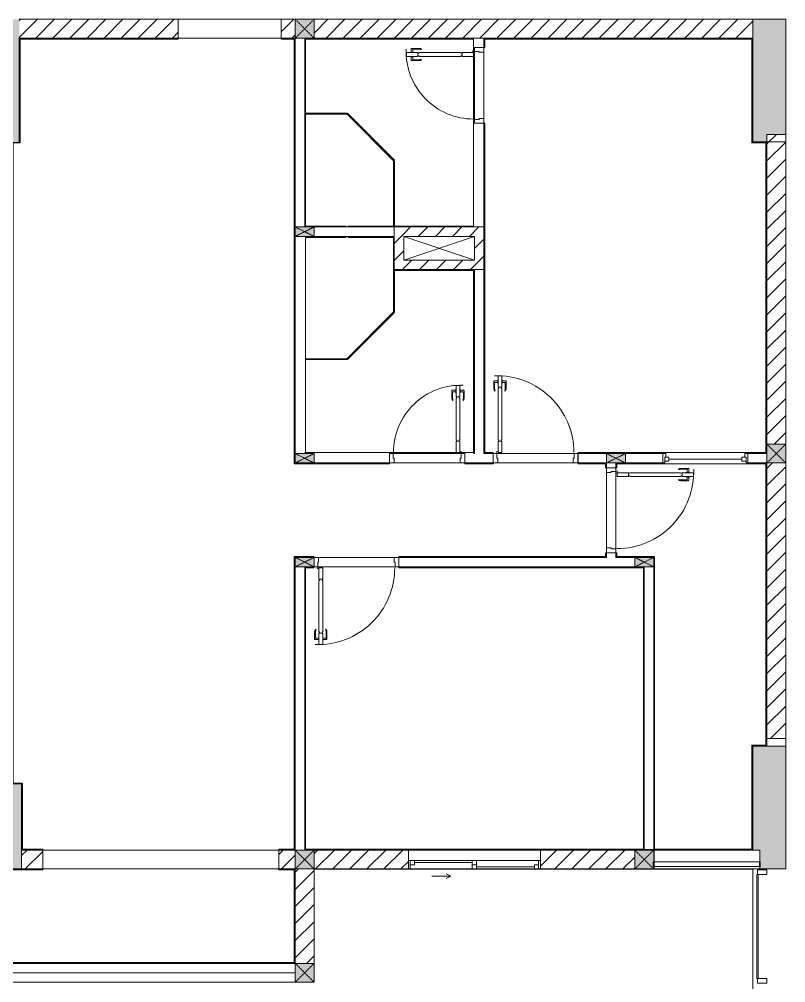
# Model space of a CAD drawing. Header units: millimetres. Extents: x 31499 to 223976, y 3719 to 80291.
# Drawn here: x 204949 to 213074, y 23332 to 33537 of the extents above; entities that cross this region are included whole.
import ezdxf

# ---------------------------------------------------------------- set-up
doc = ezdxf.new("R2010")
doc.units = ezdxf.units.MM
doc.linetypes.add('IMPORT-Dash _2_', pattern=[6, 3, -3])
for name, color, linetype, lineweight in [('0-2', 170, 'Continuous', 9), ('A-DETL-GENF-7', 170, 'Continuous', 9), ('A-DOOR-2', 170, 'Continuous', 9), ('A-FLOR-1', 170, 'Continuous', 9), ('A-FLOR-HRAL-6', 170, 'Continuous', 9), ('A-GLAZ-5', 170, 'Continuous', 9), ('A-GLAZ-CURT-3', 170, 'Continuous', 9), ('A-GLAZ-CWMG-1', 170, 'Continuous', 9), ('A-WALL-1', 170, 'Continuous', 9), ('A-WALL-PATT-3', 170, 'Continuous', 9), ('A_1404_dwg-1', 170, 'Continuous', 9), ('I-WALL', 170, 'Continuous', 9), ('I-WALL-1', 170, 'Continuous', 9), ('S-COLS-1', 170, 'Continuous', 9), ('S-COLS-12', 170, 'IMPORT-Dash _2_', 9), ('S-COLS-2', 170, 'Continuous', 9), ('S-COLS-4', 170, 'Continuous', 9), ('S-COLS-HDLN-1', 170, 'IMPORT-Dash _2_', 9)]:
    doc.layers.add(name, color=color, linetype=linetype, lineweight=lineweight)
pattern_1 = [(45, (0, 0), (-90.50967, 90.50967), [])]

# ---------------------------------------------------------------- blocks, each defined once
blk = doc.blocks.new('A_1404_dwg_NCV_TKTC_KET CAU_rvt-1-TKTC_MB HOÀN THIỆN SÀN TẦNG 3-4-4819833-KeyPlan-CH2A_Tầng 3 - Tầng 8')
at = {"layer": 'S-COLS-1'}
for points in [[(107978, 32237), (108328, 32237), (108328, 33537), (107978, 33537), (107978, 33295)], [(116103, 32237), (116253, 32237), (116253, 32318), (116453, 32318), (116453, 33537), (116103, 33537), (116103, 32318)], [(116183, 24537), (116453, 24537), (116453, 25837), (116103, 25837), (116103, 24737), (116178, 24737), (116178, 24537)], [(107983, 24537), (108353, 24537), (108353, 25437), (107953, 25437), (107953, 24737), (107978, 24737), (107978, 24537)]]:
    blk.add_hatch(color=256, dxfattribs=at).paths.add_polyline_path(points)
at = {"layer": 'A-FLOR-1'}
for p, q in [((113153, 30987), (112403, 30987)), ((111453, 24535), (115053, 24535)), ((115053, 24535), (116103, 24535)), ((108178, 23337), (111253, 23337))]:
    blk.add_line(p, q, dxfattribs=at)
at = {"layer": 'S-COLS-2'}
blk.add_line((108353, 24537), (108353, 24737), dxfattribs=at)
at = {"layer": 'S-COLS-2', "flags": 128}
for points in [[(116253, 32237), (116453, 32237), (116453, 33537), (116103, 33537), (116103, 33337)], [(116178, 24537), (116453, 24537), (116453, 25837), (116253, 25837)]]:
    blk.add_lwpolyline(points, dxfattribs=at)
blk = doc.blocks.new('A_1404_dwg_DOOR_CW_01 CANH MO-PANEL KINH - DIW_01-900x2200-CỬA GỖ VÂN LAMINATE-553393-TKTC_MB HOÀN THIỆN SÀN TẦNG 3-4-4819840-KeyPlan-CH2A_Tầng 3 - Tầng 8')
at = {"layer": 'A-DETL-GENF-7'}
for p, q in [((46582, 38482), (46582, 38521)), ((46666, 38525), (46586, 38525)), ((46599, 38482), (46599, 38513)), ((46603, 38517), (46666, 38517)), ((46691, 38517), (46687, 38511)), ((46582, 38438), (46582, 38399)), ((46666, 38395), (46586, 38395)), ((46599, 38438), (46599, 38407)), ((46603, 38403), (46666, 38403)), ((46691, 38404), (46687, 38410))]:
    blk.add_line(p, q, dxfattribs=at)
at = {"layer": 'A-DETL-GENF-7', "flags": 128}
for points in [[(46531, 38440), (46531, 38480), (46651, 38480), (46651, 38440)], [(46610, 38482), (46610, 38480), (46571, 38480), (46571, 38482)], [(47207, 38474), (47207, 38480), (46665, 38480), (46665, 38474), (46651, 38474), (46651, 38446), (46665, 38446), (46665, 38440), (47207, 38440), (47207, 38446), (47221, 38446), (47221, 38474)], [(47221, 38480), (47221, 38440), (47341, 38440), (47341, 38480)], [(46610, 38438), (46610, 38440), (46571, 38440), (46571, 38438)]]:
    blk.add_lwpolyline(points, close=True, dxfattribs=at)
at = {"layer": 'A-DETL-GENF-7'}
blk.add_circle((47343, 38430), 10, dxfattribs=at)
for centre, radius, start, end in [((47343, 38430), 814, 90, 182), ((46586, 38521), 4, 90, 180), ((46603, 38513), 4, 90, 180), ((46666, 38480), 45, 55, 90), ((46666, 38480), 37, 55, 90), ((46586, 38399), 4, 180, 270), ((46603, 38407), 4, 180, 270), ((46666, 38440), 37, 270, 305), ((46666, 38440), 45, 270, 305)]:
    blk.add_arc(centre, radius, start, end, dxfattribs=at)
at = {"layer": 'A-DOOR-2'}
blk.add_line((47353, 38430), (47353, 38455), dxfattribs=at)
at = {"layer": 'A-DOOR-2', "flags": 128}
for points in [[(47453, 39237), (47453, 39287), (47353, 39287), (47353, 39247), (47403, 39247), (47403, 39237)], [(47453, 38387), (47453, 38437), (47403, 38437), (47403, 38427), (47353, 38427), (47353, 38387)]]:
    blk.add_lwpolyline(points, close=True, dxfattribs=at)
blk = doc.blocks.new('A_1404_dwg_DOOR_CW_01 CANH MO-PANEL KINH - DIG_02-800x2200-CỬA NHÔM KÍNH-V60-TKTC_MB HOÀN THIỆN SÀN TẦNG 3-4-4819851-KeyPlan-CH2A_Tầng 3 - Tầng 8')
at = {"layer": 'A-DETL-GENF-7'}
for p, q in [((104713, 29524), (104713, 29603)), ((104756, 29607), (104717, 29607)), ((104800, 29607), (104839, 29607)), ((104843, 29524), (104843, 29603)), ((104721, 29586), (104721, 29524)), ((104721, 29498), (104728, 29503)), ((104756, 29590), (104725, 29590)), ((104800, 29590), (104831, 29590)), ((104835, 29498), (104828, 29503)), ((104835, 29586), (104835, 29524))]:
    blk.add_line(p, q, dxfattribs=at)
at = {"layer": 'A-DETL-GENF-7', "flags": 128}
for points in [[(104756, 29579), (104758, 29579), (104758, 29619), (104756, 29619)], [(104798, 29659), (104758, 29659), (104758, 29539), (104798, 29539)], [(104800, 29579), (104798, 29579), (104798, 29619), (104800, 29619)], [(104764, 29083), (104758, 29083), (104758, 29525), (104764, 29525), (104764, 29539), (104792, 29539), (104792, 29525), (104798, 29525), (104798, 29083), (104792, 29083), (104792, 29069), (104764, 29069)], [(104758, 29069), (104798, 29069), (104798, 28949), (104758, 28949)]]:
    blk.add_lwpolyline(points, close=True, dxfattribs=at)
at = {"layer": 'A-DETL-GENF-7'}
blk.add_circle((104808, 28947), 10, dxfattribs=at)
for centre, radius, start, end in [((104808, 28947), 714, 88, 180), ((104717, 29603), 4, 90, 180), ((104839, 29603), 4, 0, 90), ((104758, 29524), 45, 180, 215), ((104725, 29586), 4, 90, 180), ((104758, 29524), 37, 180, 215), ((104798, 29524), 37, 325, 0), ((104831, 29586), 4, 0, 90), ((104798, 29524), 45, 325, 0)]:
    blk.add_arc(centre, radius, start, end, dxfattribs=at)
at = {"layer": 'A-DOOR-2'}
blk.add_line((104808, 28937), (104783, 28937), dxfattribs=at)
at = {"layer": 'A-DOOR-2', "flags": 128}
for points in [[(104051, 28837), (104051, 28937), (104091, 28937), (104091, 28887), (104101, 28887), (104101, 28837)], [(104801, 28837), (104801, 28887), (104811, 28887), (104811, 28937), (104851, 28937), (104851, 28837)]]:
    blk.add_lwpolyline(points, close=True, dxfattribs=at)
blk = doc.blocks.new('A_1404_dwg_DOOR_CW_01 CANH MO-PANEL KINH - DIW_01-900x2200-CỬA GỖ VÂN LAMINATE-V61-TKTC_MB HOÀN THIỆN SÀN TẦNG 3-4-4819852-KeyPlan-CH2A_Tầng 3 - Tầng 8')
at = {"layer": 'A-DETL-GENF-7'}
for p, q in [((103259, 27050), (103259, 26970)), ((103267, 27076), (103274, 27071)), ((103267, 26987), (103267, 27050)), ((103381, 27076), (103374, 27071)), ((103381, 26987), (103381, 27050)), ((103389, 27050), (103389, 26970)), ((103302, 26966), (103263, 26966)), ((103302, 26983), (103271, 26983)), ((103346, 26983), (103377, 26983)), ((103346, 26966), (103385, 26966))]:
    blk.add_line(p, q, dxfattribs=at)
at = {"layer": 'A-DETL-GENF-7', "flags": 128}
for points in [[(103344, 27605), (103304, 27605), (103304, 27725), (103344, 27725)], [(103338, 27591), (103344, 27591), (103344, 27049), (103338, 27049), (103338, 27035), (103310, 27035), (103310, 27049), (103304, 27049), (103304, 27591), (103310, 27591), (103310, 27605), (103338, 27605)], [(103302, 26995), (103304, 26995), (103304, 26955), (103302, 26955)], [(103304, 26915), (103344, 26915), (103344, 27035), (103304, 27035)], [(103346, 26995), (103344, 26995), (103344, 26955), (103346, 26955)]]:
    blk.add_lwpolyline(points, close=True, dxfattribs=at)
at = {"layer": 'A-DETL-GENF-7'}
blk.add_circle((103294, 27727), 10, dxfattribs=at)
for centre, radius, start, end in [((103294, 27727), 814, 268, 0), ((103304, 27050), 45, 145, 180), ((103304, 27050), 37, 145, 180), ((103344, 27050), 37, 0, 35), ((103344, 27050), 45, 0, 35), ((103263, 26970), 4, 180, 270), ((103271, 26987), 4, 180, 270), ((103377, 26987), 4, 270, 0), ((103385, 26970), 4, 270, 0)]:
    blk.add_arc(centre, radius, start, end, dxfattribs=at)
at = {"layer": 'A-DOOR-2'}
blk.add_line((103294, 27737), (103319, 27737), dxfattribs=at)
at = {"layer": 'A-DOOR-2', "flags": 128}
blk.add_lwpolyline([(103253, 27837), (103301, 27837), (103301, 27787), (103291, 27787), (103291, 27737), (103253, 27737)], dxfattribs=at)
blk.add_lwpolyline([(104151, 27837), (104151, 27737), (104111, 27737), (104111, 27787), (104101, 27787), (104101, 27837)], close=True, dxfattribs=at)
blk = doc.blocks.new('A_1404_dwg_M_Fixed - 900 x 1400-901191-TKTC_MB HOÀN THIỆN SÀN TẦNG 3-4-4819853-KeyPlan-CH2A_Tầng 3 - Tầng 8')
at = {"layer": 'A-GLAZ-5'}
blk.add_line((107014, 28878), (107788, 28878), dxfattribs=at)
at = {"layer": 'A-GLAZ-5', "flags": 128}
for points in [[(106983, 28900), (106983, 28937), (106951, 28937)], [(106951, 28837), (106970, 28837), (106970, 28900), (107014, 28900), (107014, 28856), (106970, 28856)], [(107832, 28856), (107788, 28856), (107788, 28900), (107832, 28900), (107832, 28837), (107849, 28837)], [(107819, 28900), (107819, 28937), (107851, 28937)]]:
    blk.add_lwpolyline(points, dxfattribs=at)
blk = doc.blocks.new('A_1404_dwg_Railing - 50 x 10mm-901205-TKTC_MB HOÀN THIỆN SÀN TẦNG 3-4-4819863-KeyPlan-CH2A_Tầng 3 - Tầng 8')
at = {"layer": 'A-FLOR-HRAL-6', "flags": 128}
blk.add_lwpolyline([(107983, 24612), (107983, 24562), (107973, 24562), (107973, 24612)], close=True, dxfattribs=at)
blk = doc.blocks.new('A_1404_dwg_Railing - 50 x 10mm-901205-TKTC_MB HOÀN THIỆN SÀN TẦNG 3-4-V108-KeyPlan-CH2A_Tầng 3 - Tầng 8')
at = {"layer": 'A-FLOR-HRAL-6'}
blk.add_line((106848, 24562), (106848, 24612), dxfattribs=at)
at = {"layer": 'A-FLOR-HRAL-6', "flags": 128}
blk.add_lwpolyline([(106858, 24612), (106858, 24562), (106848, 24562)], dxfattribs=at)
blk = doc.blocks.new('A_1404_dwg_Railing - Railing-1003396-TKTC_MB HOÀN THIỆN SÀN TẦNG 3-4-4819938-KeyPlan-CH2A_Tầng 3 - Tầng 8')
at = {"layer": 'A-FLOR-HRAL-6'}
for p, q in [((116173, 24612), (115058, 24612)), ((115058, 24562), (116173, 24562))]:
    blk.add_line(p, q, dxfattribs=at)
for name in ['A_1404_dwg_Railing - 50 x 10mm-901205-TKTC_MB HOÀN THIỆN SÀN TẦNG 3-4-V108-KeyPlan-CH2A_Tầng 3 - Tầng 8', 'A_1404_dwg_Railing - 50 x 10mm-901205-TKTC_MB HOÀN THIỆN SÀN TẦNG 3-4-4819863-KeyPlan-CH2A_Tầng 3 - Tầng 8']:
    blk.add_blockref(name, (8200, 0))
blk = doc.blocks.new('A_1404_dwg_System Panel - Glazed-588850-TKTC_MB HOÀN THIỆN SÀN TẦNG 3-4-4819877-KeyPlan-CH2A_Tầng 3 - Tầng 8')
at = {"layer": 'A-GLAZ-CURT-3'}
blk.add_hatch(color=256, dxfattribs=at).paths.add_polyline_path([(103602, 32532), (103605, 32537), (103602, 32542), (103163, 32542), (103163, 32532)])
blk.add_line((103163, 32532), (103603, 32532), dxfattribs=at)
at = {"layer": 'A-GLAZ-CURT-3', "flags": 128}
blk.add_lwpolyline([(103605, 32542), (103163, 32542), (103163, 32532)], dxfattribs=at)
blk = doc.blocks.new('A_1404_dwg_System Panel - Glazed-580250-TKTC_MB HOÀN THIỆN SÀN TẦNG 3-4-4819878-KeyPlan-CH2A_Tầng 3 - Tầng 8')
at = {"layer": 'A-GLAZ-CURT-3'}
blk.add_hatch(color=256, dxfattribs=at).paths.add_polyline_path([(104097, 32038), (104103, 32047), (103605, 32537), (103605, 32530), (104096, 32039)])
blk.add_line((103602, 32533), (104096, 32039), dxfattribs=at)
at = {"layer": 'A-GLAZ-CURT-3', "flags": 128}
blk.add_lwpolyline([(104104, 32045), (103609, 32540), (103602, 32533)], dxfattribs=at)
blk = doc.blocks.new('A_1404_dwg_System Panel - Glazed-703087-TKTC_MB HOÀN THIỆN SÀN TẦNG 3-4-4819883-KeyPlan-CH2A_Tầng 3 - Tầng 8')
at = {"layer": 'A-GLAZ-CURT-3'}
blk.add_hatch(color=256, dxfattribs=at).paths.add_polyline_path([(56804, 37033), (56809, 37036), (56809, 37727), (56799, 37727), (56801, 37033)])
at = {"layer": 'A-GLAZ-CURT-3', "flags": 128}
blk.add_lwpolyline([(56809, 37033), (56809, 37727), (56799, 37727), (56799, 37033)], close=True, dxfattribs=at)
blk = doc.blocks.new('A_1404_dwg_System Panel - Glazed-901203-TKTC_MB HOÀN THIỆN SÀN TẦNG 3-4-4819880-KeyPlan-CH2A_Tầng 3 - Tầng 8')
at = {"layer": 'A-GLAZ-CURT-3'}
blk.add_hatch(color=256, dxfattribs=at).paths.add_polyline_path([(103602, 29932), (103603, 29937), (103599, 29942), (103163, 29942), (103163, 29932), (103599, 29932)])
blk.add_line((103163, 29932), (103603, 29932), dxfattribs=at)
at = {"layer": 'A-GLAZ-CURT-3', "flags": 128}
blk.add_lwpolyline([(103601, 29942), (103163, 29942), (103163, 29932)], dxfattribs=at)
blk = doc.blocks.new('A_1404_dwg_System Panel - Glazed-580253-TKTC_MB HOÀN THIỆN SÀN TẦNG 3-4-4819881-KeyPlan-CH2A_Tầng 3 - Tầng 8')
at = {"layer": 'A-GLAZ-CURT-3'}
blk.add_hatch(color=256, dxfattribs=at).paths.add_polyline_path([(103606, 29933), (104101, 30435), (104096, 30437), (103603, 29937)])
blk.add_line((103606, 29933), (104104, 30431), dxfattribs=at)
at = {"layer": 'A-GLAZ-CURT-3', "flags": 128}
blk.add_lwpolyline([(104096, 30437), (103599, 29940), (103606, 29933)], dxfattribs=at)
blk = doc.blocks.new('A_1404_dwg_System Panel - Glazed-1013751-TKTC_MB HOÀN THIỆN SÀN TẦNG 3-4-4819884-KeyPlan-CH2A_Tầng 3 - Tầng 8')
at = {"layer": 'A-GLAZ-CURT-3'}
blk.add_hatch(color=256, dxfattribs=at).paths.add_polyline_path([(56809, 38192), (56804, 38639), (56799, 38639), (56803, 38192)])
at = {"layer": 'A-GLAZ-CURT-3', "flags": 128}
blk.add_lwpolyline([(56799, 38639), (56799, 38192), (56809, 38192), (56809, 38639)], close=True, dxfattribs=at)
blk = doc.blocks.new('A_1404_dwg_G1_SOF - BO TRU - 100x200-746114-TKTC_MB HOÀN THIỆN SÀN TẦNG 3-4-4819846-KeyPlan-CH2A_Tầng 3 - Tầng 8')
at = {"layer": 'S-COLS-1'}
blk.add_hatch(color=256, dxfattribs=at).paths.add_polyline_path([(49953, 40037), (49953, 40237), (49853, 40237), (49853, 40037)])
at = {"layer": 'S-COLS-1', "flags": 128}
blk.add_lwpolyline([(49853, 40037), (49853, 40237), (49953, 40237), (49953, 40037)], close=True, dxfattribs=at)
at = {"layer": 'S-COLS-HDLN-1'}
for p, q in [((49953, 40037), (49853, 40237)), ((49853, 40037), (49953, 40237))]:
    blk.add_line(p, q, dxfattribs=at)
blk = doc.blocks.new('A_1404_dwg_DOOR_CW_01 CANH MO-PANEL KINH - DIG_01-900x2200-CỬA NHÔM KÍNH-901226-TKTC_MB HOÀN THIỆN SÀN TẦNG 3-4-4819905-KeyPlan-CH2A_Tầng 3 - Tầng 8')
at = {"layer": 'A-DETL-GENF-7'}
for p, q in [((37865, 26650), (37865, 26570)), ((37873, 26676), (37879, 26671)), ((37873, 26587), (37873, 26650)), ((37986, 26676), (37980, 26671)), ((37987, 26587), (37987, 26650)), ((37995, 26650), (37995, 26570)), ((37908, 26566), (37869, 26566)), ((37908, 26583), (37877, 26583)), ((37952, 26583), (37983, 26583)), ((37952, 26566), (37991, 26566))]:
    blk.add_line(p, q, dxfattribs=at)
at = {"layer": 'A-DETL-GENF-7', "flags": 128}
for points in [[(37910, 27205), (37950, 27205), (37950, 27325), (37910, 27325)], [(37916, 27191), (37910, 27191), (37910, 26649), (37916, 26649), (37916, 26635), (37944, 26635), (37944, 26649), (37950, 26649), (37950, 27191), (37944, 27191), (37944, 27205), (37916, 27205)], [(37908, 26595), (37910, 26595), (37910, 26555), (37908, 26555)], [(37950, 26515), (37910, 26515), (37910, 26635), (37950, 26635)], [(37952, 26595), (37950, 26595), (37950, 26555), (37952, 26555)]]:
    blk.add_lwpolyline(points, close=True, dxfattribs=at)
at = {"layer": 'A-DETL-GENF-7'}
blk.add_circle((37960, 27327), 10, dxfattribs=at)
for centre, radius, start, end in [((37960, 27327), 814, 180, 272), ((37910, 26650), 45, 145, 180), ((37910, 26650), 37, 145, 180), ((37950, 26650), 37, 0, 35), ((37950, 26650), 45, 0, 35), ((37869, 26570), 4, 180, 270), ((37877, 26587), 4, 180, 270), ((37983, 26587), 4, 270, 0), ((37991, 26570), 4, 270, 0)]:
    blk.add_arc(centre, radius, start, end, dxfattribs=at)
at = {"layer": 'A-DOOR-2'}
blk.add_line((37960, 27337), (37935, 27337), dxfattribs=at)
at = {"layer": 'A-DOOR-2', "flags": 128}
for points in [[(37153, 27437), (37103, 27437), (37103, 27337), (37143, 27337), (37143, 27387), (37153, 27387)], [(38003, 27437), (37953, 27437), (37953, 27387), (37963, 27387), (37963, 27337), (38003, 27337)]]:
    blk.add_lwpolyline(points, close=True, dxfattribs=at)
blk = doc.blocks.new('A_1404_dwg_NCV_TKTC_TANG 3 - 4_rvt-1-TKTC_MB HOÀN THIỆN SÀN TẦNG 3-4-4819943-KeyPlan-CH2A_Tầng 3 - Tầng 8')
at = {"layer": 'A-WALL-PATT-3'}
h = blk.add_hatch(color=256, dxfattribs=at)
h.paths.add_polyline_path([(109765, 33327), (110013, 33327), (110013, 33337), (108328, 33337), (108328, 33327), (109493, 33327)])
h.paths.add_polyline_path([(111103, 33327), (111253, 33328), (111253, 33337), (111103, 33337)])
for points in [[(108328, 32237), (108338, 32237), (108338, 33327), (108328, 33327), (108328, 33295)], [(111253, 28827), (111253, 33327), (111243, 33327), (111243, 28827)], [(115629, 33327), (116103, 33327), (116103, 33337), (113263, 33337), (113263, 33327)], [(116093, 32227), (116103, 32227), (116103, 33327), (116093, 33327), (116093, 32237)], [(108338, 32227), (108338, 32237), (108263, 32237), (108263, 32227), (108328, 32227)], [(116243, 32227), (116243, 32237), (116103, 32237), (116103, 32227)], [(116243, 28937), (116253, 28937), (116253, 32237), (116243, 32237), (116243, 28947)], [(116243, 25837), (116253, 25837), (116253, 28837), (116243, 28837), (116243, 25847)], [(111243, 24737), (111253, 24737), (111253, 27837), (111243, 27837), (111243, 24747)], [(114853, 27837), (115053, 27837), (115053, 27847), (114663, 27847), (114663, 27837)], [(115063, 24747), (115063, 27847), (115053, 27847), (115053, 24747)], [(111363, 24747), (111363, 27737), (111353, 27737), (111353, 24747)], [(114943, 24737), (114953, 24737), (114953, 27737), (114943, 27737), (114943, 24747)], [(116243, 25837), (116243, 25847), (116093, 25847), (116093, 25837), (116178, 25837)], [(116093, 24747), (116103, 24747), (116103, 25837), (116093, 25837), (116093, 25215)], [(108253, 25437), (108353, 25437), (108353, 25447), (108253, 25447)], [(108363, 24747), (108358, 25447), (108353, 25447), (108353, 24747)], [(111243, 23537), (111253, 23537), (111253, 24537), (111243, 24537), (111243, 24527)]]:
    blk.add_hatch(color=256, dxfattribs=at).paths.add_polyline_path(points)
h = blk.add_hatch(color=256, dxfattribs=at)
h.paths.add_polyline_path([(113253, 28937), (113263, 28937), (113263, 32437), (113253, 32437), (113253, 29255)])
h.paths.add_polyline_path([(113253, 33237), (113263, 33237), (113263, 33337), (113253, 33337), (113253, 33295)])
h = blk.add_hatch(color=256, dxfattribs=at)
h.paths.add_polyline_path([(113263, 28937), (113351, 28937), (113351, 28947), (113263, 28947)])
h.paths.add_polyline_path([(114753, 28937), (115151, 28937), (115151, 28947), (114251, 28947), (114251, 28937), (114553, 28937)])
h.paths.add_polyline_path([(116243, 28937), (116243, 28947), (116051, 28947), (116051, 28937)])
h = blk.add_hatch(color=256, dxfattribs=at)
h.paths.add_polyline_path([(111453, 28827), (112251, 28827), (112251, 28837), (111253, 28837), (111253, 28827)])
h.paths.add_polyline_path([(113051, 28827), (113351, 28827), (113351, 28837), (113051, 28837)])
h.paths.add_polyline_path([(114543, 28827), (114553, 28827), (114553, 28837), (114251, 28837), (114251, 28827)])
h = blk.add_hatch(color=256, dxfattribs=at)
h.paths.add_polyline_path([(114543, 27847), (114553, 27847), (114553, 27887), (114543, 27887)])
h.paths.add_polyline_path([(114543, 28787), (114553, 28787), (114553, 28827), (114543, 28827)])
h = blk.add_hatch(color=256, dxfattribs=at)
h.paths.add_polyline_path([(115151, 28827), (115151, 28837), (114653, 28837), (114653, 28827), (114663, 28827)])
h.paths.add_polyline_path([(116051, 28827), (116243, 28827), (116243, 28837), (116051, 28837)])
h = blk.add_hatch(color=256, dxfattribs=at)
h.paths.add_polyline_path([(114653, 27837), (114663, 27837), (114663, 27887), (114653, 27887), (114653, 27847)])
h.paths.add_polyline_path([(114663, 28787), (114663, 28827), (114653, 28827), (114653, 28787)])
h = blk.add_hatch(color=256, dxfattribs=at)
h.paths.add_polyline_path([(111451, 27837), (111451, 27847), (111243, 27847), (111243, 27837), (111253, 27837)])
h.paths.add_polyline_path([(114553, 27837), (114553, 27847), (112351, 27847), (112351, 27837), (114251, 27837)])
h = blk.add_hatch(color=256, dxfattribs=at)
h.paths.add_polyline_path([(114553, 27727), (114943, 27727), (114943, 27737), (112351, 27737), (112351, 27727), (114251, 27727)])
h.paths.add_polyline_path([(111363, 27727), (111451, 27727), (111451, 27737), (111363, 27737)])
h = blk.add_hatch(color=256, dxfattribs=at)
h.paths.add_polyline_path([(111243, 24737), (111243, 24747), (111078, 24747), (111078, 24737)])
h.paths.add_polyline_path([(108578, 24737), (108578, 24747), (108353, 24747), (108353, 24737), (108363, 24737)])
h = blk.add_hatch(color=256, dxfattribs=at)
h.paths.add_polyline_path([(114943, 24737), (114943, 24747), (113853, 24747), (113853, 24737), (114853, 24737)])
h.paths.add_polyline_path([(111363, 24737), (112453, 24737), (112453, 24747), (111353, 24747), (111353, 24737)])
h = blk.add_hatch(color=256, dxfattribs=at)
h.paths.add_polyline_path([(108501, 24527), (108578, 24527), (108578, 24537), (108178, 24537), (108178, 24527), (108402, 24527)])
h.paths.add_polyline_path([(111078, 24527), (111243, 24527), (111243, 24537), (111078, 24537)])
at = {"layer": 'A-FLOR-1'}
for p, q in [((111103, 33337), (110013, 33337)), ((113153, 33197), (113153, 32477)), ((113011, 28937), (112291, 28937)), ((114653, 27927), (114653, 28747))]:
    blk.add_line(p, q, dxfattribs=at)
at = {"layer": 'A-FLOR-1', "flags": 128}
for points in [[(111103, 33537), (110013, 33537), (110013, 33337), (111103, 33337)], [(113253, 33187), (113253, 32487)], [(113391, 28937), (114211, 28937)], [(113001, 28837), (112301, 28837)], [(114201, 28837), (113401, 28837)], [(114553, 27937), (114553, 28737)], [(111501, 27837), (112301, 27837)], [(112311, 27737), (111491, 27737)]]:
    blk.add_lwpolyline(points, close=True, dxfattribs=at)
blk.add_lwpolyline([(108578, 24737), (108578, 24537), (111078, 24537), (111078, 24737), (108578, 24737), (111078, 24737)], dxfattribs=at)
at = {"layer": 'A-WALL-1'}
for p, q in [((113253, 33337), (113153, 33337)), ((113253, 33237), (113253, 33337)), ((113153, 33237), (113253, 33237)), ((113253, 33187), (113253, 32487)), ((113253, 32437), (113153, 32437)), ((113253, 31337), (113253, 32437)), ((113153, 31337), (113253, 31337)), ((111253, 31237), (111253, 28937)), ((111353, 28937), (111353, 28947)), ((112251, 28837), (112251, 28937)), ((113051, 28937), (113051, 28837)), ((113351, 28937), (113263, 28937)), ((113351, 28837), (113351, 28937)), ((113391, 28937), (114211, 28937)), ((114251, 28937), (114251, 28837)), ((114553, 28937), (114251, 28937)), ((115151, 28937), (114753, 28937)), ((115151, 28837), (115151, 28937)), ((116051, 28937), (116051, 28837)), ((116243, 28937), (116051, 28937)), ((116253, 28937), (116243, 28937)), ((116253, 28837), (116253, 28937)), ((111453, 28837), (112251, 28837)), ((113001, 28837), (112301, 28837)), ((113051, 28837), (113351, 28837)), ((114201, 28837), (113401, 28837)), ((114251, 28837), (114553, 28837)), ((114553, 28837), (114553, 28827)), ((114553, 28827), (114553, 28787)), ((114553, 28787), (114653, 28787)), ((114653, 28827), (114653, 28837)), ((114653, 28787), (114653, 28827)), ((114753, 28837), (115151, 28837)), ((116051, 28837), (116243, 28837)), ((116243, 28837), (116253, 28837)), ((114553, 27937), (114553, 28737)), ((114653, 28747), (114653, 27927)), ((114653, 27887), (114553, 27887)), ((114553, 27887), (114553, 27847)), ((114653, 27837), (114653, 27887)), ((111501, 27837), (112301, 27837)), ((112351, 27837), (112351, 27737)), ((114553, 27837), (112351, 27837)), ((114553, 27847), (114553, 27837)), ((114853, 27837), (114653, 27837)), ((111253, 27737), (111253, 24737)), ((111353, 24737), (111353, 27737)), ((112311, 27737), (111491, 27737)), ((112351, 27737), (114853, 27737)), ((111253, 24737), (111353, 24737))]:
    blk.add_line(p, q, dxfattribs=at)
at = {"layer": 'A-WALL-1', "flags": 128}
for points in [[(111353, 31337), (111353, 33337), (111253, 33337), (111253, 31337)], [(111453, 31237), (112301, 31237), (112301, 31337), (111453, 31337)], [(113263, 28937), (113253, 28937), (113253, 30887), (113153, 30887), (113153, 28937), (113143, 28937)], [(114953, 27737), (114953, 24742), (115053, 24742), (115053, 27737)], [(115058, 24612), (115058, 24737), (116178, 24737), (116178, 24612)], [(116178, 24562), (116178, 24537), (115058, 24537), (115058, 24562)]]:
    blk.add_lwpolyline(points, dxfattribs=at)
at = {"layer": 'I-WALL'}
for p, q in [((113253, 33337), (113253, 33237)), ((113143, 32437), (113143, 33237)), ((113253, 32437), (113253, 31337)), ((112251, 28947), (113051, 28947)), ((113263, 28937), (113351, 28937)), ((114251, 28937), (114553, 28937)), ((114753, 28937), (115151, 28937)), ((115151, 28947), (116051, 28947)), ((116051, 28937), (116243, 28937)), ((112251, 28837), (111453, 28837)), ((113351, 28837), (113051, 28837)), ((114553, 28837), (114251, 28837)), ((114553, 28787), (114553, 28827)), ((114653, 28827), (114653, 28787)), ((115151, 28837), (114753, 28837)), ((116051, 28827), (115151, 28827)), ((116243, 28837), (116051, 28837)), ((114553, 27847), (114553, 27887)), ((114653, 27887), (114653, 27837)), ((112351, 27837), (114553, 27837)), ((114853, 27737), (112351, 27737)), ((112453, 24747), (113853, 24747)), ((113853, 24737), (112453, 24737)), ((115063, 24747), (116093, 24747)), ((116103, 24737), (116103, 24747)), ((108188, 23547), (111243, 23547)), ((111243, 23537), (108188, 23537))]:
    blk.add_line(p, q, dxfattribs=at)
at = {"layer": 'I-WALL', "flags": 128}
blk.add_lwpolyline([(115058, 24737), (115053, 24737), (115053, 24742)], dxfattribs=at)
at = {"layer": 'I-WALL-1'}
for p, q in [((111453, 33337), (111353, 33337)), ((111363, 32532), (111363, 32542)), ((111253, 28937), (111253, 31237)), ((112296, 30877), (112303, 30877)), ((111363, 29932), (111363, 29942)), ((116253, 28937), (116253, 29037)), ((111353, 28947), (111353, 28937)), ((116243, 28937), (116253, 28937)), ((114553, 28827), (114553, 28837)), ((114653, 28837), (114653, 28827)), ((114553, 27837), (114553, 27847)), ((114953, 24737), (114953, 27737)), ((111353, 24737), (111453, 24737))]:
    blk.add_line(p, q, dxfattribs=at)
at = {"layer": 'I-WALL-1', "flags": 128}
for points in [[(108253, 28837), (108253, 25447), (108253, 25437), (108353, 25437), (108353, 24747), (108353, 24737), (108578, 24737), (108578, 24747), (108363, 24747), (108363, 25447), (108353, 25447), (108263, 25447), (108263, 32227), (108338, 32227), (108338, 32237), (108338, 33327), (110013, 33327), (110013, 33337), (108328, 33337), (108328, 33327), (108328, 32237)], [(111253, 33337), (111103, 33337), (111103, 33327), (111243, 33327), (111243, 28827), (111253, 28827), (112251, 28827), (112251, 28837)], [(111253, 31337), (111253, 33327), (111253, 33337)], [(111353, 33337), (111353, 33327), (111353, 31347), (111353, 31337)], [(111363, 32542), (111363, 33327), (113143, 33327), (113143, 33237), (113153, 33237)], [(113153, 33337), (113143, 33337), (111453, 33337)], [(116253, 29037), (116253, 32237), (116243, 32237), (116103, 32237), (116103, 33327), (116103, 33337), (113263, 33337), (113253, 33337)], [(113253, 33237), (113263, 33237), (113263, 33327), (116093, 33327), (116093, 32227), (116103, 32227), (116243, 32227), (116243, 28947), (116051, 28947), (116051, 28937)], [(111793, 31347), (111363, 31347), (111363, 32532)], [(113153, 32437), (113143, 32437), (113143, 31347), (111809, 31347)], [(113351, 28937), (113351, 28947), (113263, 28947), (113263, 32437), (113253, 32437)], [(111453, 31337), (113143, 31337), (113153, 31337)], [(113253, 31337), (113253, 28937), (113263, 28937)], [(113143, 28937), (113153, 28937), (113153, 30887), (113143, 30887), (112303, 30887), (112303, 31227), (112303, 31237), (111453, 31237)], [(111363, 29942), (111363, 31227), (111793, 31227)], [(111809, 31227), (112293, 31227), (112293, 30877)], [(112306, 30877), (113143, 30877), (113143, 28947), (113051, 28947), (113051, 28937)], [(112251, 28937), (112251, 28947), (111363, 28947), (111363, 29932)], [(115151, 28937), (115151, 28947), (114251, 28947), (114251, 28937)], [(113051, 28837), (113051, 28827), (113351, 28827), (113351, 28837)], [(114251, 28837), (114251, 28827), (114543, 28827), (114543, 28787), (114553, 28787)], [(114653, 28787), (114663, 28787), (114663, 28827), (115151, 28827), (115151, 28837)], [(116051, 28837), (116051, 28827), (116243, 28827), (116243, 25847), (116093, 25847), (116093, 25837), (116093, 24747), (116103, 24747), (116103, 25837), (116243, 25837), (116253, 25837), (116253, 28837), (116243, 28837)], [(114553, 27887), (114543, 27887), (114543, 27847), (112351, 27847), (112351, 27837)], [(115053, 27737), (115053, 24747), (115063, 24747), (115063, 27847), (115053, 27847), (114663, 27847), (114663, 27887), (114653, 27887)], [(111451, 27837), (111451, 27847), (111243, 27847), (111243, 27837), (111243, 24747), (111078, 24747), (111078, 24737), (111243, 24737), (111253, 24737), (111253, 27737)], [(114653, 27837), (114663, 27837), (114853, 27837)], [(111353, 27737), (111353, 24747), (111353, 24737)], [(111453, 24737), (112453, 24737), (112453, 24747), (111363, 24747), (111363, 27727), (111451, 27727), (111451, 27737)], [(112351, 27737), (112351, 27727), (114943, 27727), (114943, 24747), (113853, 24747), (113853, 24737), (114853, 24737)], [(114853, 24737), (114943, 24737), (114953, 24737)]]:
    blk.add_lwpolyline(points, dxfattribs=at)
for points in [[(108188, 23537), (108188, 24527), (108578, 24527), (108578, 24537), (108178, 24537), (108178, 24527), (108178, 23537)], [(111243, 24527), (111243, 23537), (111253, 23537), (111253, 24537), (111243, 24537), (111078, 24537), (111078, 24527)]]:
    blk.add_lwpolyline(points, close=True, dxfattribs=at)
for name, p, rotation in [('A_1404_dwg_DOOR_CW_01 CANH MO-PANEL KINH - DIG_02-800x2200-CỬA NHÔM KÍNH-V60-TKTC_MB HOÀN THIỆN SÀN TẦNG 3-4-4819851-KeyPlan-CH2A_Tầng 3 - Tầng 8', (142090, -71614), 90), ('A_1404_dwg_System Panel - Glazed-703087-TKTC_MB HOÀN THIỆN SÀN TẦNG 3-4-4819883-KeyPlan-CH2A_Tầng 3 - Tầng 8', (169105, 69074), 180), ('A_1404_dwg_G1_SOF - BO TRU - 100x200-746114-TKTC_MB HOÀN THIỆN SÀN TẦNG 3-4-4819846-KeyPlan-CH2A_Tầng 3 - Tầng 8', (151490, -18616), 90), ('A_1404_dwg_System Panel - Glazed-1013751-TKTC_MB HOÀN THIỆN SÀN TẦNG 3-4-4819884-KeyPlan-CH2A_Tầng 3 - Tầng 8', (169105, 69074), 180), ('A_1404_dwg_DOOR_CW_01 CANH MO-PANEL KINH - DIW_01-900x2200-CỬA GỖ VÂN LAMINATE-553393-TKTC_MB HOÀN THIỆN SÀN TẦNG 3-4-4819840-KeyPlan-CH2A_Tầng 3 - Tầng 8', (74963, 76290), 270), ('A_1404_dwg_G1_SOF - BO TRU - 100x200-746114-TKTC_MB HOÀN THIỆN SÀN TẦNG 3-4-4819846-KeyPlan-CH2A_Tầng 3 - Tầng 8', (151490, -21016), 90), ('A_1404_dwg_G1_SOF - BO TRU - 100x200-746114-TKTC_MB HOÀN THIỆN SÀN TẦNG 3-4-4819846-KeyPlan-CH2A_Tầng 3 - Tầng 8', (154790, -21016), 90), ('A_1404_dwg_DOOR_CW_01 CANH MO-PANEL KINH - DIG_01-900x2200-CỬA NHÔM KÍNH-901226-TKTC_MB HOÀN THIỆN SÀN TẦNG 3-4-4819905-KeyPlan-CH2A_Tầng 3 - Tầng 8', (141990, -9216), 90), ('A_1404_dwg_G1_SOF - BO TRU - 100x200-746114-TKTC_MB HOÀN THIỆN SÀN TẦNG 3-4-4819846-KeyPlan-CH2A_Tầng 3 - Tầng 8', (151490, -22116), 90), ('A_1404_dwg_G1_SOF - BO TRU - 100x200-746114-TKTC_MB HOÀN THIỆN SÀN TẦNG 3-4-4819846-KeyPlan-CH2A_Tầng 3 - Tầng 8', (155090, -22116), 90)]:
    blk.add_blockref(name, p, dxfattribs=dict(rotation=rotation))
for name, p in [('A_1404_dwg_System Panel - Glazed-588850-TKTC_MB HOÀN THIỆN SÀN TẦNG 3-4-4819877-KeyPlan-CH2A_Tầng 3 - Tầng 8', (8200, 0)), ('A_1404_dwg_System Panel - Glazed-580250-TKTC_MB HOÀN THIỆN SÀN TẦNG 3-4-4819878-KeyPlan-CH2A_Tầng 3 - Tầng 8', (8200, 0)), ('A_1404_dwg_System Panel - Glazed-580253-TKTC_MB HOÀN THIỆN SÀN TẦNG 3-4-4819881-KeyPlan-CH2A_Tầng 3 - Tầng 8', (8200, 0)), ('A_1404_dwg_System Panel - Glazed-901203-TKTC_MB HOÀN THIỆN SÀN TẦNG 3-4-4819880-KeyPlan-CH2A_Tầng 3 - Tầng 8', (8200, 0)), ('A_1404_dwg_DOOR_CW_01 CANH MO-PANEL KINH - DIG_02-800x2200-CỬA NHÔM KÍNH-V60-TKTC_MB HOÀN THIỆN SÀN TẦNG 3-4-4819851-KeyPlan-CH2A_Tầng 3 - Tầng 8', (8200, 0)), ('A_1404_dwg_M_Fixed - 900 x 1400-901191-TKTC_MB HOÀN THIỆN SÀN TẦNG 3-4-4819853-KeyPlan-CH2A_Tầng 3 - Tầng 8', (8200, 0)), ('A_1404_dwg_DOOR_CW_01 CANH MO-PANEL KINH - DIW_01-900x2200-CỬA GỖ VÂN LAMINATE-V61-TKTC_MB HOÀN THIỆN SÀN TẦNG 3-4-4819852-KeyPlan-CH2A_Tầng 3 - Tầng 8', (8200, 0)), ('A_1404_dwg_Railing - Railing-1003396-TKTC_MB HOÀN THIỆN SÀN TẦNG 3-4-4819938-KeyPlan-CH2A_Tầng 3 - Tầng 8', (0, 0))]:
    blk.add_blockref(name, p)
blk = doc.blocks.new('A_1404_dwg_1_FAMILY RVT - W01-WxH 1400x1400xmm-389822-TKTC_MB HOÀN THIỆN SÀN TẦNG 3-4-V116-KeyPlan-CH2A_Tầng 3 - Tầng 8')
at = {"layer": 'A-GLAZ-5'}
for p, q in [((53453, 67435), (53253, 67435)), ((53453, 67416), (53364, 67416)), ((53430, 67372), (53430, 66758)), ((53408, 66713), (53408, 66758)), ((53453, 66758), (53453, 66713)), ((53386, 66713), (53386, 66099)), ((53529, 66487), (53529, 66284)), ((53453, 66054), (53364, 66054))]:
    blk.add_line(p, q, dxfattribs=at)
at = {"layer": 'A-GLAZ-5', "flags": 128}
for points in [[(53253, 66035), (53453, 66035), (53453, 67435), (53453, 67372)], [(53364, 67435), (53364, 67416), (53364, 66758), (53364, 66713), (53364, 66099), (53364, 66035)], [(53364, 66758), (53453, 66758), (53453, 67372), (53408, 67372), (53408, 67416)], [(53364, 66713), (53453, 66713), (53453, 66054), (53453, 66035)], [(53554, 66436), (53529, 66487), (53503, 66436)], [(53408, 66054), (53408, 66099), (53364, 66099)]]:
    blk.add_lwpolyline(points, dxfattribs=at)
blk = doc.blocks.new('A_1404_dwg_System Panel - Glazed-1453213-TKTC_MB HOÀN THIỆN SÀN TẦNG 3-4-4819973-KeyPlan-CH2A_Tầng 3 - Tầng 8')
at = {"layer": 'A-GLAZ-CURT-3', "flags": 128}
blk.add_lwpolyline([(116147, 24477), (116147, 23377), (116159, 23377), (116159, 24477)], close=True, dxfattribs=at)
blk = doc.blocks.new('A_1404_dwg_Rectangular Mullion - 50 x 100mm-1286811-TKTC_MB HOÀN THIỆN SÀN TẦNG 3-4-4819975-KeyPlan-CH2A_Tầng 3 - Tầng 8')
at = {"layer": 'A-GLAZ-CWMG-1', "flags": 128}
blk.add_lwpolyline([(116153, 24527), (116153, 24477), (116253, 24477), (116253, 24527)], close=True, dxfattribs=at)
blk = doc.blocks.new('A_1404_dwg_Rectangular Mullion - 50 x 100mm-1286804-TKTC_MB HOÀN THIỆN SÀN TẦNG 3-4-4819972-KeyPlan-CH2A_Tầng 3 - Tầng 8')
at = {"layer": 'A-GLAZ-CWMG-1', "flags": 128}
blk.add_lwpolyline([(44803, 21737), (44803, 21787), (44703, 21787), (44703, 21737)], close=True, dxfattribs=at)
blk = doc.blocks.new('A_1404_dwg_G1_SOF - BO TRU - 200x200-3054293-TKTC_MB HOÀN THIỆN SÀN TẦNG 3-4-4819986-KeyPlan-CH2A_Tầng 3 - Tầng 8')
at = {"layer": 'S-COLS-12'}
blk.add_hatch(color=256, dxfattribs=at).paths.add_polyline_path([(42403, 17237), (42403, 17437), (42203, 17437), (42203, 17237)])
at = {"layer": 'S-COLS-4', "flags": 128}
blk.add_lwpolyline([(42403, 17437), (42203, 17437), (42203, 17237), (42403, 17237)], close=True, dxfattribs=at)
at = {"layer": 'S-COLS-HDLN-1'}
for p, q in [((42403, 17437), (42203, 17237)), ((42203, 17437), (42403, 17237))]:
    blk.add_line(p, q, dxfattribs=at)
blk = doc.blocks.new('A_1404_dwg_G1_SOF - BO TRU - 200x200-V19-TKTC_MB HOÀN THIỆN SÀN TẦNG 3-4-4819998-KeyPlan-CH2A_Tầng 3 - Tầng 8')
at = {"layer": 'S-COLS-12'}
blk.add_hatch(color=256, dxfattribs=at).paths.add_polyline_path([(98648, 24537), (98652, 24537), (98648, 24562), (98648, 24737), (98453, 24737), (98453, 24537)])
at = {"layer": 'S-COLS-4', "flags": 128}
for points in [[(98453, 24737), (98453, 24537), (98653, 24537), (98653, 24562)], [(98653, 24612), (98653, 24737), (98553, 24737)]]:
    blk.add_lwpolyline(points, dxfattribs=at)
at = {"layer": 'S-COLS-HDLN-1'}
for p, q in [((98653, 24737), (98453, 24537)), ((98453, 24737), (98653, 24537))]:
    blk.add_line(p, q, dxfattribs=at)
blk = doc.blocks.new('A_1404_dwg_G1_SOF - BO TRU - 200x200-V20-TKTC_MB HOÀN THIỆN SÀN TẦNG 3-4-4819999-KeyPlan-CH2A_Tầng 3 - Tầng 8')
at = {"layer": 'S-COLS-12'}
blk.add_hatch(color=256, dxfattribs=at).paths.add_polyline_path([(111253, 33337), (111453, 33337), (111453, 33537), (111253, 33537), (111253, 33337)])
at = {"layer": 'S-COLS-4', "flags": 128}
blk.add_lwpolyline([(111453, 33337), (111453, 33537), (111253, 33537), (111253, 33337), (111353, 33337)], dxfattribs=at)
at = {"layer": 'S-COLS-HDLN-1'}
for p, q in [((111453, 33537), (111253, 33337)), ((111253, 33537), (111453, 33337))]:
    blk.add_line(p, q, dxfattribs=at)
blk = doc.blocks.new('A_1404_dwg_G1_SOF - BO TRU - 200x200-V9-TKTC_MB HOÀN THIỆN SÀN TẦNG 3-4-4819988-KeyPlan-CH2A_Tầng 3 - Tầng 8')
at = {"layer": 'S-COLS-12'}
blk.add_hatch(color=256, dxfattribs=at).paths.add_polyline_path([(116453, 28837), (116453, 29037), (116253, 29037), (116253, 28837)])
at = {"layer": 'S-COLS-4', "flags": 128}
blk.add_lwpolyline([(116253, 28837), (116453, 28837), (116453, 29037), (116253, 29037)], dxfattribs=at)
at = {"layer": 'S-COLS-HDLN-1'}
for p, q in [((116453, 29037), (116253, 28837)), ((116253, 29037), (116453, 28837))]:
    blk.add_line(p, q, dxfattribs=at)
blk = doc.blocks.new('A_1404_dwg_G1_SOF - BO TRU - 200x200-V11-TKTC_MB HOÀN THIỆN SÀN TẦNG 3-4-4819990-KeyPlan-CH2A_Tầng 3 - Tầng 8')
at = {"layer": 'S-COLS-12'}
blk.add_hatch(color=256, dxfattribs=at).paths.add_polyline_path([(42053, 25437), (42053, 25637), (41853, 25637), (41853, 25437)])
at = {"layer": 'S-COLS-4', "flags": 128}
blk.add_lwpolyline([(41853, 25637), (41853, 25437), (42053, 25437), (42053, 25637)], dxfattribs=at)
at = {"layer": 'S-COLS-HDLN-1'}
for p, q in [((42053, 25637), (41853, 25437)), ((41853, 25637), (42053, 25437))]:
    blk.add_line(p, q, dxfattribs=at)
blk = doc.blocks.new('A_1404_dwg-4819832-KeyPlan-CH2A_Tầng 3 - Tầng 8')
at = {"layer": 'A-WALL-PATT-3'}
h = blk.add_hatch(dxfattribs=at)
h.set_pattern_fill('FP_31', color=256, style=0, pattern_type=2)
h.set_pattern_definition(pattern_1)
h.paths.add_polyline_path([(116103, 33337), (116103, 33537), (111453, 33537), (111453, 33337), (115629, 33337)])
h.paths.add_polyline_path([(110013, 33337), (110013, 33537), (108328, 33537), (108328, 33337), (109765, 33337)])
h.paths.add_polyline_path([(111103, 33337), (111253, 33337), (111253, 33537), (111103, 33537)])
h = blk.add_hatch(dxfattribs=at)
h.set_pattern_fill('FP_31', color=256, style=0, pattern_type=2)
h.set_pattern_definition(pattern_1)
h.paths.add_polyline_path([(116453, 25918), (116453, 28837), (116253, 28837), (116253, 25918)])
h.paths.add_polyline_path([(116253, 29037), (116453, 29037), (116453, 32318), (116253, 32318), (116253, 29255)])
h = blk.add_hatch(dxfattribs=at)
h.set_pattern_fill('FP_31', color=256, style=0, pattern_type=2)
h.set_pattern_definition(pattern_1)
h.paths.add_polyline_path([(112303, 30986), (112403, 30986), (112403, 31337), (112303, 31337), (112303, 31237)])
h = blk.add_hatch(dxfattribs=at)
h.set_pattern_fill('FP_31', color=256, style=0, pattern_type=2)
h.set_pattern_definition(pattern_1)
h.paths.add_polyline_path([(113153, 31237), (113253, 31237), (113253, 31337), (112403, 31337), (112403, 31237)])
h = blk.add_hatch(dxfattribs=at)
h.set_pattern_fill('FP_31', color=256, style=0, pattern_type=2)
h.set_pattern_definition(pattern_1)
h.paths.add_polyline_path([(113153, 30986), (113253, 30986), (113253, 31237), (113153, 31237)])
h = blk.add_hatch(dxfattribs=at)
h.set_pattern_fill('FP_31', color=256, style=0, pattern_type=2)
h.set_pattern_definition(pattern_1)
h.paths.add_polyline_path([(113253, 30887), (113253, 30986), (112303, 30986), (112303, 30887), (113153, 30887)])
h = blk.add_hatch(dxfattribs=at)
h.set_pattern_fill('FP_31', color=256, style=0, pattern_type=2)
h.set_pattern_definition(pattern_1)
h.paths.add_polyline_path([(111253, 24537), (111253, 24737), (111078, 24737), (111078, 24537), (111243, 24537)])
h.paths.add_polyline_path([(108578, 24537), (108578, 24737), (108353, 24737), (108353, 24537)])
h = blk.add_hatch(dxfattribs=at)
h.set_pattern_fill('FP_31', color=256, style=0, pattern_type=2)
h.set_pattern_definition(pattern_1)
h.paths.add_polyline_path([(114853, 24537), (114853, 24737), (113853, 24737), (113853, 24537)])
h.paths.add_polyline_path([(112453, 24537), (112453, 24737), (111453, 24737), (111453, 24537)])
h = blk.add_hatch(dxfattribs=at)
h.set_pattern_fill('FP_31', color=256, style=0, pattern_type=2)
h.set_pattern_definition(pattern_1)
h.paths.add_polyline_path([(111453, 23537), (111453, 24537), (111253, 24537), (111253, 23537)])
at = {"layer": '0-2', "flags": 128}
blk.add_lwpolyline([(112404, 31237), (113153, 30987), (112403, 30987), (113152, 31237)], dxfattribs=at)
at = {"layer": 'A-FLOR-1'}
for p, q in [((116453, 25918), (116453, 25837)), ((116103, 24537), (116103, 20537))]:
    blk.add_line(p, q, dxfattribs=at)
at = {"layer": 'A-WALL-1'}
for p, q in [((110013, 33537), (108328, 33537)), ((111253, 33537), (111103, 33537)), ((116103, 33537), (111453, 33537)), ((116103, 33337), (116103, 33537)), ((116453, 29037), (116453, 32237)), ((108353, 24737), (108353, 24537)), ((111453, 24537), (112453, 24537)), ((111453, 23537), (111453, 24537)), ((113853, 24537), (114853, 24537)), ((108178, 23437), (111253, 23437)), ((111253, 23337), (108178, 23337))]:
    blk.add_line(p, q, dxfattribs=at)
at = {"layer": 'A-WALL-1', "flags": 128}
for points in [[(116453, 32237), (116453, 32318), (116253, 32318), (116253, 32237)], [(113253, 31337), (112303, 31337), (112303, 30887)], [(116253, 25918), (116453, 25918), (116453, 28837)]]:
    blk.add_lwpolyline(points, dxfattribs=at)
blk.add_lwpolyline([(113153, 30986), (112403, 30986), (112403, 31237), (113153, 31237)], close=True, dxfattribs=at)
for name, p in [('A_1404_dwg_NCV_TKTC_KET CAU_rvt-1-TKTC_MB HOÀN THIỆN SÀN TẦNG 3-4-4819833-KeyPlan-CH2A_Tầng 3 - Tầng 8', (0, 0)), ('A_1404_dwg_NCV_TKTC_TANG 3 - 4_rvt-1-TKTC_MB HOÀN THIỆN SÀN TẦNG 3-4-4819943-KeyPlan-CH2A_Tầng 3 - Tầng 8', (0, 0)), ('A_1404_dwg_G1_SOF - BO TRU - 200x200-V20-TKTC_MB HOÀN THIỆN SÀN TẦNG 3-4-4819999-KeyPlan-CH2A_Tầng 3 - Tầng 8', (0, 0)), ('A_1404_dwg_G1_SOF - BO TRU - 200x200-V9-TKTC_MB HOÀN THIỆN SÀN TẦNG 3-4-4819988-KeyPlan-CH2A_Tầng 3 - Tầng 8', (0, 0)), ('A_1404_dwg_G1_SOF - BO TRU - 200x200-V11-TKTC_MB HOÀN THIỆN SÀN TẦNG 3-4-4819990-KeyPlan-CH2A_Tầng 3 - Tầng 8', (69400, -900)), ('A_1404_dwg_G1_SOF - BO TRU - 200x200-V19-TKTC_MB HOÀN THIỆN SÀN TẦNG 3-4-4819998-KeyPlan-CH2A_Tầng 3 - Tầng 8', (16400, 0)), ('A_1404_dwg_Rectangular Mullion - 50 x 100mm-1286811-TKTC_MB HOÀN THIỆN SÀN TẦNG 3-4-4819975-KeyPlan-CH2A_Tầng 3 - Tầng 8', (0, 0)), ('A_1404_dwg_System Panel - Glazed-1453213-TKTC_MB HOÀN THIỆN SÀN TẦNG 3-4-4819973-KeyPlan-CH2A_Tầng 3 - Tầng 8', (0, 0)), ('A_1404_dwg_G1_SOF - BO TRU - 200x200-3054293-TKTC_MB HOÀN THIỆN SÀN TẦNG 3-4-4819986-KeyPlan-CH2A_Tầng 3 - Tầng 8', (69050, 6100))]:
    blk.add_blockref(name, p)
for name, p, rotation in [('A_1404_dwg_1_FAMILY RVT - W01-WxH 1400x1400xmm-389822-TKTC_MB HOÀN THIỆN SÀN TẦNG 3-4-V116-KeyPlan-CH2A_Tầng 3 - Tầng 8', (46417, 77990), 270.0000000000001), ('A_1404_dwg_Rectangular Mullion - 50 x 100mm-1286804-TKTC_MB HOÀN THIỆN SÀN TẦNG 3-4-4819972-KeyPlan-CH2A_Tầng 3 - Tầng 8', (160955, 45114), 180)]:
    blk.add_blockref(name, p, dxfattribs=dict(rotation=rotation))

msp = doc.modelspace()

# ---------------------------------------------------------------- block references
at = {"layer": 'A_1404_dwg-1'}
msp.add_blockref('A_1404_dwg-4819832-KeyPlan-CH2A_Tầng 3 - Tầng 8', (96621.6, 0), dxfattribs=at)

doc.saveas('drawing.dxf')
